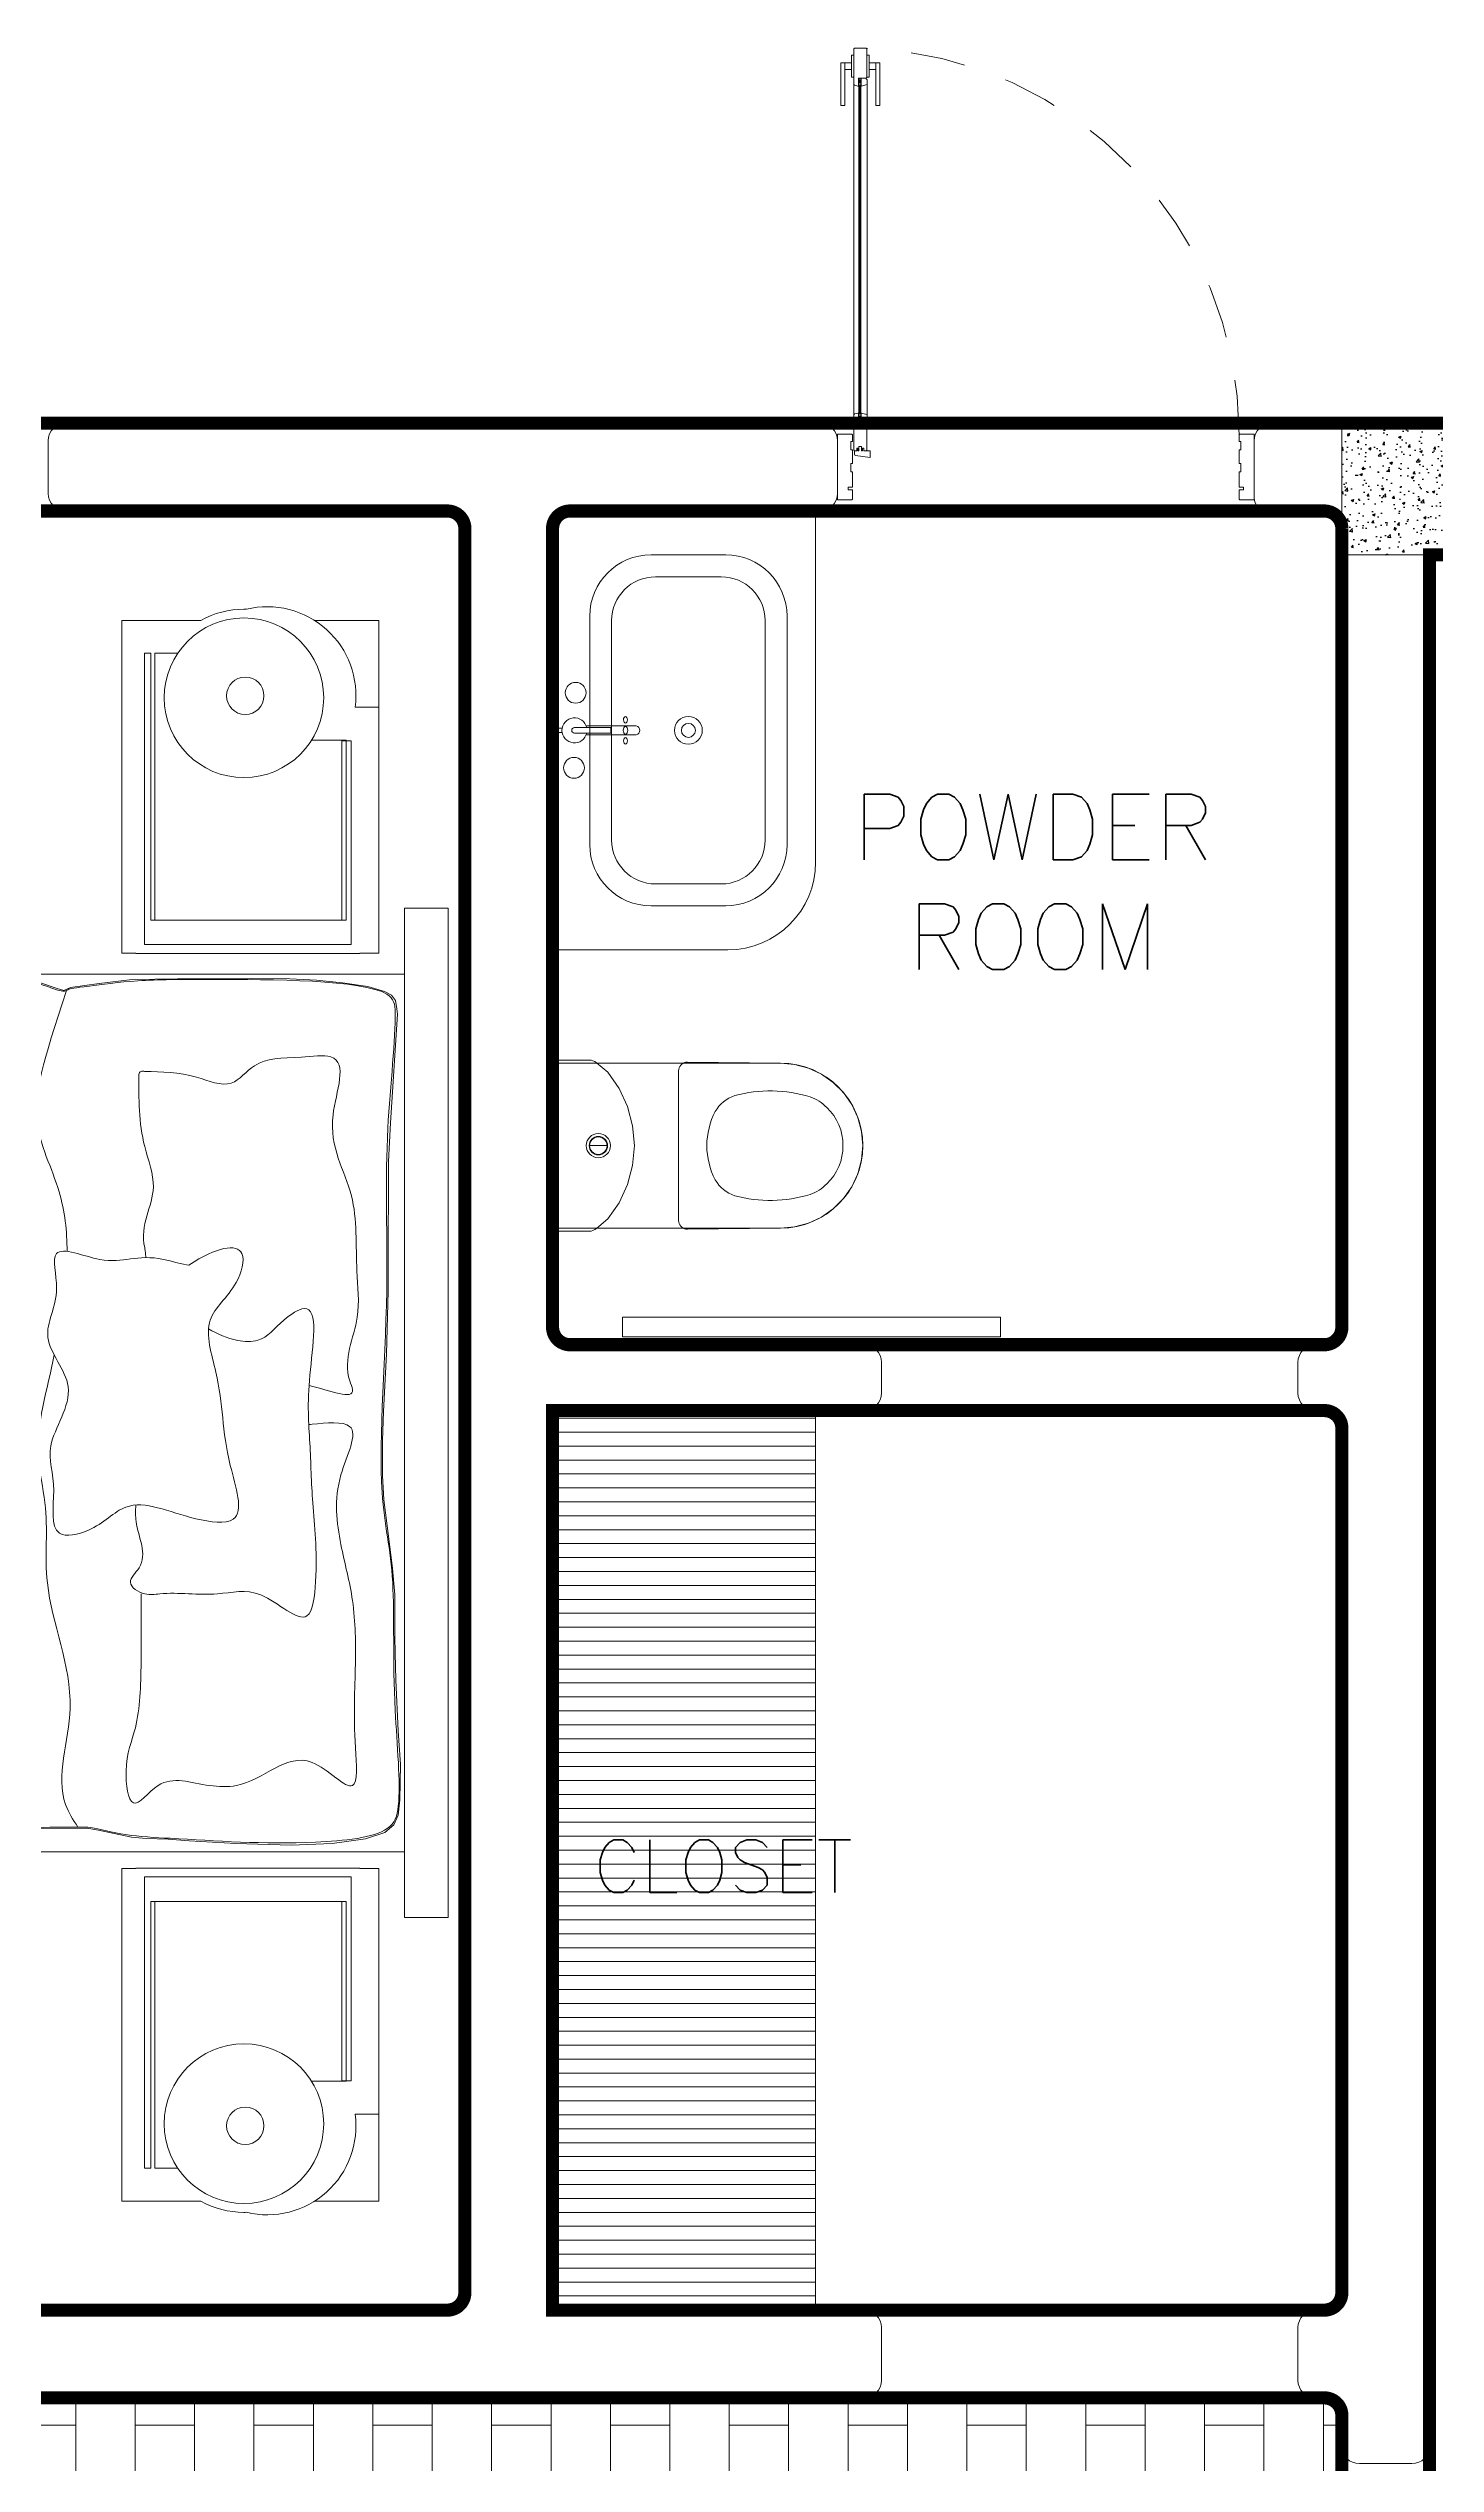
# Model space of a CAD drawing. Header units: metres. Extents: x 14 to 11050, y -346 to 476.
# Drawn here: x 139.82 to 142.98, y -200.08 to -194.58 of the extents above; entities that cross this region are included whole.
import ezdxf

# ---------------------------------------------------------------- set-up
doc = ezdxf.new("R2010")
doc.units = ezdxf.units.M
for name, pattern in [('0', [0]), ('DASHED', [0.75, 0.5, -0.25]), ('HIDDEN2', [0.1875, 0.125, -0.0625])]:
    doc.linetypes.add(name, pattern=pattern)
doc.layers.get('0').update_dxf_attribs({"color": 250, "linetype": '0', "lineweight": 20})
for name, color, linetype, lineweight in [('A-DOOR', 35, 'Continuous', 5), ('A-WALL', 250, 'Continuous', 20), ('baños', 140, 'Continuous', 0), ('closets', 253, 'Continuous', 0), ('Columnas', 7, 'Continuous', 18), ('cristales', 131, 'Continuous', 0), ('MOBILIARIOS', 252, 'Continuous', 0), ('piso', 253, 'Continuous', 0), ('PROYECCION', 9, 'DASHED', 0), ('SE-2-MADERA', 36, 'Continuous', 9), ('SE-3', 253, 'Continuous', 5), ('textos', 7, 'Continuous', 0)]:
    doc.layers.add(name, color=color, linetype=linetype, lineweight=lineweight)
doc.layers.add('HATCH', color=8, linetype='Continuous')
doc.layers.add('hatch piso', color=253, linetype='Continuous', lineweight=0, transparency=0.7)
doc.layers.add('REVESTIMIENTO EXTERIOR', color=7, linetype='Continuous', lineweight=5, true_color=0xffdebd)
doc.styles.get("Standard").update_dxf_attribs({"font": 'arial.ttf', "height": 0.1875})

# ---------------------------------------------------------------- blocks, each defined once
blk = doc.blocks.new('Caroma_ToiletSuites')
at = {"layer": 'baños'}
for p, q in [((-120.8, 664), (-144, 640.8)), ((-94, 682.8), (-120.8, 664)), ((-64.3, 696.7), (-94, 682.8)), ((-32.6, 705.1), (-64.3, 696.7)), ((0, 708), (-32.6, 705.1)), ((32.6, 705.1), (0, 708)), ((64.3, 696.7), (32.6, 705.1)), ((94, 682.8), (64.3, 696.7)), ((120.8, 664), (94, 682.8)), ((144, 640.8), (120.8, 664)), ((-162.8, 614), (-176.7, 584.3)), ((-144, 640.8), (-162.8, 614)), ((162.8, 614), (144, 640.8)), ((176.7, 584.3), (162.8, 614)), ((-185.1, 552.6), (-188, 520)), ((-176.7, 584.3), (-185.1, 552.6)), ((185.1, 552.6), (176.7, 584.3)), ((188, 520), (185.1, 552.6)), ((-188, 520), (-190.5, 308)), ((-188, 0), (-188, 520)), ((188, 520), (188, 0)), ((190.5, 308), (188, 520)), ((-190.5, 308), (-190.2, 304.5)), ((-190.2, 304.5), (-189.3, 301.2)), ((-189.3, 301.2), (-187.8, 298)), ((-187.8, 298), (-185.8, 295.1)), ((-185.8, 295.1), (-183.4, 292.7)), ((-183.4, 292.7), (-180.5, 290.7)), ((-180.5, 290.7), (-177.3, 289.2)), ((-177.3, 289.2), (-174, 288.3)), ((-174, 288.3), (-170.5, 288)), ((-170.5, 288), (170.5, 288)), ((170.5, 288), (174, 288.3)), ((174, 288.3), (177.3, 289.2)), ((177.3, 289.2), (180.5, 290.7)), ((180.5, 290.7), (183.4, 292.7)), ((183.4, 292.7), (185.8, 295.1)), ((185.8, 295.1), (187.8, 298)), ((187.8, 298), (189.3, 301.2)), ((189.3, 301.2), (190.2, 304.5)), ((190.2, 304.5), (190.5, 308)), ((-88.9, 171.3), (-130, 152.2)), ((-45.1, 183.1), (-88.9, 171.3)), ((0, 187), (-45.1, 183.1)), ((45.1, 183.1), (0, 187)), ((88.9, 171.3), (45.1, 183.1)), ((130, 152.2), (88.9, 171.3)), ((-167.1, 126.2), (-188.7, 100.9)), ((-130, 152.2), (-167.1, 126.2)), ((0, 85), (0, 125)), ((167.1, 126.2), (130, 152.2)), ((188.7, 100.9), (167.1, 126.2)), ((-194.6, 88.2), (-195, 83.5)), ((-195, 83.5), (-195, 0)), ((-193.4, 92.7), (-194.6, 88.2)), ((-191.4, 97), (-193.4, 92.7)), ((-188.7, 100.9), (-191.4, 97)), ((191.4, 97), (188.7, 100.9)), ((193.4, 92.7), (191.4, 97)), ((194.6, 88.2), (193.4, 92.7)), ((195, 83.5), (194.6, 88.2)), ((195, 0), (195, 83.5)), ((-195, 0), (195, 0)), ((188, 0), (-188, 0))]:
    blk.add_line(p, q, dxfattribs=at)
for centre, radius, start, end in [((0, 520), 188, 0, 180), ((-2.7, 547.4), 115.2, 88.6565, 137.0404), ((2.7, 547.4), 115.2, 42.9609, 91.3415), ((-18.8, 556.1), 97.6, 134.3372, 160.9897), ((18.8, 556.1), 97.6, 19.01, 45.6643), ((183, 496.7), 307.9, 162.7713, 195.2143), ((-183, 496.7), 307.9, 344.7852, 17.2286), ((-36.1, 442.4), 82.4, 198.763, 239.3582), ((36.1, 442.4), 82.4, 300.6412, 341.2351), ((2.9, 529.9), 177.9, 242.916, 269.0659), ((-2.9, 529.9), 177.9, 270.9339, 297.0836), ((0, 105), 27.5, 0, 180), ((0, 105), 21, 0, 180), ((0, 105), 20, 0, 180), ((0, 105), 27.5, 180, 0), ((0, 105), 21, 180, 0), ((0, 105), 20, 180, 0)]:
    blk.add_arc(centre, radius, start, end, dxfattribs=at)
blk = doc.blocks.new('Fenton Bead')
at = {"color": 7}
blk.add_lwpolyline([(2.1, 12.5, -0.341999), (0.2, 11), (0, 10.7), (0, 1), (1, 0), (18, 0), (18, 0.5), (14.7, 12.9, 0.339454), (13.2, 14), (4.1, 14, 0.341999)], format="xyb", close=True, dxfattribs=at)
blk = doc.blocks.new('A$C160d384d')
at = {"layer": 'baños'}
for p, q in [((0.2143, 0.8), (0.3843, 0.8)), ((0.2243, 0.75), (0.3743, 0.75)), ((0.0743, 0.14), (0.0743, 0.66)), ((0.1243, 0.15), (0.1243, 0.65)), ((0.4743, 0.65), (0.4743, 0.15)), ((0.5243, 0.66), (0.5243, 0.14)), ((0.3843, 0), (0.2143, 0)), ((0.3743, 0.05), (0.2243, 0.05))]:
    blk.add_line(p, q, dxfattribs=at)
at = {"layer": 'baños', "linetype": 'Continuous'}
for p, q in [((0.0005, 0.405, 0), (0, 0.4043, 0)), ((0, 0.4043, 0), (0, 0.3957, 0)), ((0, 0.3957, 0), (0.0005, 0.395, 0)), ((0.0114, 0.405, 0), (0.0005, 0.405, 0)), ((0.0005, 0.395, 0), (0.0114, 0.395, 0)), ((0.0395, 0.4062, 0), (0.0395, 0.4062, 0)), ((0.0395, 0.4062, 0), (0.1223, 0.4062, 0.0004)), ((0.0395, 0.3939, 0), (0.0395, 0.3939, 0)), ((0.0661, 0.4101, 0), (0.1804, 0.4101, 0)), ((0.1804, 0.39, 0), (0.0661, 0.39, 0)), ((0.1223, 0.4062, 0.0004), (0.1223, 0.3939, 0.0004))]:
    blk.add_line(p, q, dxfattribs=at)
at = {"layer": 'baños', "linetype": 'Continuous', "extrusion": (1.31781e-06, -1, -8.43443e-26)}
for p, q in [((0.1223, 0.3939, 0.0004), (0.0395, 0.3939, 0)), ((0.0395, 0.3939, 0), (0.1223, 0.3939, 0.0004))]:
    blk.add_line(p, q, dxfattribs=at)
at = {"layer": 'baños', "linetype": 'Continuous'}
for centre, radius in [((0.0422, 0.4857), 0.0237), ((0.2993, 0.4), 0.0317), ((0.2993, 0.4), 0.0159), ((0.0384, 0.3146), 0.0237)]:
    blk.add_circle(centre, radius, dxfattribs=at)
at = {"layer": 'baños'}
for centre, radius, start, end in [((0.2143, 0.66), 0.14, 90, 180), ((0.3843, 0.66), 0.14, 0, 90), ((0.2243, 0.65), 0.1, 90, 180), ((0.3743, 0.65), 0.1, 0, 90), ((0.2143, 0.14), 0.14, 180, 270), ((0.2243, 0.15), 0.1, 180, 270), ((0.3743, 0.15), 0.1, 270, 360), ((0.3843, 0.14), 0.14, 270, 0)]:
    blk.add_arc(centre, radius, start, end, dxfattribs=at)
at = {"layer": 'baños', "linetype": 'Continuous'}
for centre, radius, start, end in [((0.0395, 0.4), 0.0285, 12.564, 347.4316), ((0.0398, 0.3997, 0), 0.00653, 92.8714, 177.1287), ((0.0398, 0.4004, 0), 0.00653, 182.8714, 267.1287), ((0.1786, 0.4001, 0), 0.0101, 359.5645, 79.3894), ((0.1786, 0.4, 0), 0.0101, 280.6108, 0.4357)]:
    blk.add_arc(centre, radius, start, end, dxfattribs=at)
at = {"layer": 'baños', "linetype": 'Continuous', "extrusion": (3.61622e-27, 8.43443e-26, -1)}
for centre, major_axis, ratio in [((0.1558, 0.4), (0, -0.0085), 0.599546), ((0.1557, 0.424), (0.00005, -0.0075), 0.581577), ((0.1558, 0.376), (0.00005, -0.0075), 0.581577)]:
    blk.add_ellipse(centre, major_axis=major_axis, ratio=ratio, dxfattribs=at)
at = {"layer": 'baños', "linetype": 'Continuous', "flags": 8}
for tag, p in [('TRADENAME', (0.1887, 0.4, 0)), ('MODELNUMBER', (0.1887, 0.4, 0)), ('MATERIAL', (0.1888, 0.4, 0)), ('PRODUCT', (0.1888, 0.4, 0))]:
    blk.add_attdef(tag, p, '', height=0.0000254, rotation=270.0001, dxfattribs=at)
at = {"layer": 'baños', "linetype": 'Continuous'}
for tag, p in [('MATERIAL', (0.299, 0.3999)), ('PRODUCT', (0.299, 0.3999)), ('TRADENAME', (0.2991, 0.3999)), ('MODELNUMBER', (0.2991, 0.3999))]:
    blk.add_attdef(tag, p, '', height=0.0000254, rotation=90.0001, dxfattribs=at)
blk = doc.blocks.new('PL BASE 1N NASAS 09')
at = {"layer": 'closets', "transparency": 33554687}
h = blk.add_hatch(dxfattribs=at)
h.set_pattern_fill('LINE', color=256, scale=0.01, angle=180)
h.set_pattern_definition([(180, (-436.975463, -2859.17424), (-4e-18, -0.03175), [])])
h.paths.add_polyline_path([(-100.8257, -37.4997), (-100.8295, -39.5497), (-100.2311, -39.5497), (-100.2311, -37.4997)])
at = {"layer": 'HATCH'}
h = blk.add_hatch(dxfattribs=at)
h.set_pattern_fill('AR-CONC', color=256, scale=0.00032)
h.paths.add_polyline_path([(-99.0311, -35.2497), (-99.0311, -35.5497), (-98.2311, -35.5497), (-98.2311, -35.2497)])
at = {"layer": 'A-DOOR', "color": 7}
blk.add_lwpolyline([(-100.1282, -34.4683), (-100.1282, -35.2397), (-100.1322, -35.2397), (-100.1322, -34.4683)], close=True, dxfattribs=at)
at = {"layer": 'A-DOOR'}
blk.add_lwpolyline([(-100.6713, -37.2871), (-99.8095, -37.2871), (-99.8095, -37.3316), (-100.6713, -37.3316)], close=True, dxfattribs=at)
at = {"layer": 'A-WALL'}
for p, q in [((-101.941, -35.2497), (-100.2211, -35.2497)), ((-99.1911, -35.2497), (-97.8461, -35.2497)), ((-101.981, -35.2897), (-101.981, -35.4097)), ((-100.1811, -35.4097), (-100.1811, -35.2897)), ((-99.2311, -35.4197), (-99.2311, -35.2897)), ((-101.071, -35.4497), (-101.941, -35.4497)), ((-101.031, -35.4897), (-101.031, -39.5097)), ((-100.831, -37.3097), (-100.831, -35.4897)), ((-100.791, -35.4497), (-100.2211, -35.4497)), ((-99.2011, -35.4497), (-99.2011, -35.4497)), ((-99.2011, -35.4497), (-99.0711, -35.4497)), ((-99.0311, -35.4897), (-99.0311, -37.3097)), ((-98.8311, -35.5497), (-98.8311, -39.8597)), ((-100.791, -37.3497), (-100.1211, -37.3497)), ((-99.1011, -37.3497), (-99.1011, -37.3497)), ((-99.0711, -37.3497), (-99.0911, -37.3497)), ((-100.0811, -37.3897), (-100.0811, -37.4597)), ((-99.1311, -37.3897), (-99.1311, -37.4597)), ((-100.831, -37.4997), (-100.1211, -37.4997)), ((-100.831, -39.5497), (-100.831, -37.4997)), ((-99.1011, -37.4997), (-99.1011, -37.4997)), ((-99.0911, -37.4997), (-99.0711, -37.4997)), ((-99.0311, -37.5397), (-99.0311, -39.5097)), ((-101.071, -39.5497), (-103.941, -39.5497)), ((-100.1211, -39.5497), (-100.831, -39.5497)), ((-99.0911, -39.5497), (-99.0711, -39.5497)), ((-100.0811, -39.5897), (-100.0811, -39.7097)), ((-99.1311, -39.5897), (-99.1311, -39.7097)), ((-100.1211, -39.7497), (-103.941, -39.7497)), ((-99.0911, -39.7497), (-99.0711, -39.7497)), ((-99.0311, -39.7897), (-99.0311, -39.8597)), ((-98.8711, -39.8997), (-98.9911, -39.8997))]:
    blk.add_line(p, q, dxfattribs=at)
for centre, radius, start, end in [((-101.941, -35.2897), 0.04, 90, 180), ((-100.2211, -35.2897), 0.04, 0, 90), ((-99.1911, -35.2897), 0.04, 90, 180), ((-101.941, -35.4097), 0.04, 180, 270), ((-100.2211, -35.4097), 0.04, 270, 0), ((-99.2011, -35.4197), 0.03, 180, 270), ((-101.071, -35.4897), 0.04, 0, 90), ((-100.791, -35.4897), 0.04, 90, 180), ((-99.0711, -35.4897), 0.04, 360, 90), ((-100.791, -37.3097), 0.04, 180, 270), ((-99.0711, -37.3097), 0.04, 270, 360), ((-100.1211, -37.3897), 0.04, 0, 90), ((-99.0911, -37.3897), 0.04, 90, 180), ((-100.1211, -37.4597), 0.04, 270, 0), ((-99.0911, -37.4597), 0.04, 180, 270), ((-99.0711, -37.5397), 0.04, 0, 90), ((-101.071, -39.5097), 0.04, 270, 0), ((-99.0711, -39.5097), 0.04, 270, 0), ((-100.1211, -39.5897), 0.04, 0, 90), ((-99.0911, -39.5897), 0.04, 90, 180), ((-100.1211, -39.7097), 0.04, 270, 0), ((-99.0911, -39.7097), 0.04, 180, 270), ((-99.0711, -39.7897), 0.04, 0, 90), ((-98.9911, -39.8597), 0.04, 180, 270), ((-98.8711, -39.8597), 0.04, 270, 0)]:
    blk.add_arc(centre, radius, start, end, dxfattribs=at)
at = {"layer": 'baños'}
for p, q in [((-100.231, -36.2498), (-100.231, -35.4497)), ((-100.431, -36.4498), (-100.831, -36.4498))]:
    blk.add_line(p, q, dxfattribs=at)
blk.add_arc((-100.431, -36.2498), 0.2, 270, 0, dxfattribs=at)
at = {"layer": 'closets', "transparency": 33554687}
blk.add_line((-100.2311, -39.5497), (-100.2311, -37.4997), dxfattribs=at)
at = {"layer": 'Columnas'}
blk.add_lwpolyline([(-99.0311, -35.2497), (-99.0311, -35.5497), (-98.2311, -35.5497), (-98.2311, -35.2497)], close=True, dxfattribs=at)
at = {"layer": 'cristales', "const_width": 0.004}
blk.add_lwpolyline([(-100.1302, -34.4793), (-100.1302, -35.2287)], dxfattribs=at)
at = {"layer": 'piso'}
for p, q in [((-101.941, -35.2497), (-104.821, -35.2497)), ((-100.2211, -35.2497), (-99.1911, -35.2497)), ((-100.1211, -39.7497), (-99.0911, -39.7497)), ((-99.0311, -39.8597), (-99.0311, -40.8897))]:
    blk.add_line(p, q, dxfattribs=at)
at = {"layer": 'PROYECCION', "linetype": 'HIDDEN2'}
blk.add_arc((-100.1482, -35.2779), 0.8832, 0.11, 87.8862, dxfattribs=at)
at = {"layer": 'SE-2-MADERA'}
for p, q in [((-100.1427, -34.3953), (-100.1442, -34.3968)), ((-100.1442, -34.3968), (-100.1442, -34.4775)), ((-100.1157, -34.3953), (-100.1427, -34.3953)), ((-100.1142, -34.3968), (-100.1157, -34.3953)), ((-100.1142, -34.4618), (-100.1142, -34.3968)), ((-100.1492, -34.4286), (-100.1739, -34.4286)), ((-100.1643, -34.4436), (-100.1492, -34.4436)), ((-100.1492, -34.4484), (-100.1492, -34.4286)), ((-100.1092, -34.4484), (-100.1092, -34.4286)), ((-100.1092, -34.4286), (-100.0844, -34.4286)), ((-100.0941, -34.4436), (-100.1092, -34.4436)), ((-100.1442, -34.4775), (-100.1427, -34.4793)), ((-100.1442, -34.4775), (-100.1442, -35.2306)), ((-100.1427, -34.4793), (-100.1347, -34.4813)), ((-100.1347, -34.4813), (-100.1337, -34.4813)), ((-100.1337, -34.4813), (-100.1332, -34.4808)), ((-100.1332, -34.4808), (-100.1332, -34.4633)), ((-100.1332, -34.4633), (-100.1157, -34.4633)), ((-100.1322, -34.4683), (-100.1282, -34.4743)), ((-100.1282, -34.4683), (-100.1322, -34.4743)), ((-100.1302, -34.4633), (-100.1302, -34.4683)), ((-100.1302, -34.4633), (-100.1302, -34.4683)), ((-100.1157, -34.4633), (-100.1142, -34.4618)), ((-100.1132, -35.2315), (-100.1132, -34.4766)), ((-100.1427, -35.2287), (-100.1347, -35.2267)), ((-100.1347, -35.2267), (-100.1337, -35.2267)), ((-100.1337, -35.2267), (-100.1332, -35.2272)), ((-100.1332, -35.2272), (-100.1332, -35.2447)), ((-100.1811, -35.4247), (-100.1811, -35.2747)), ((-100.1811, -35.2747), (-100.1486, -35.2747)), ((-100.1486, -35.2747), (-100.1471, -35.2762)), ((-100.1471, -35.2762), (-100.1471, -35.2912)), ((-100.1442, -35.2306), (-100.1427, -35.2287)), ((-100.1442, -35.3112), (-100.1442, -35.2306)), ((-100.1332, -35.2447), (-100.1157, -35.2447)), ((-100.1322, -35.2397), (-100.1282, -35.2337)), ((-100.1282, -35.2397), (-100.1322, -35.2337)), ((-100.1302, -35.2447), (-100.1302, -35.2397)), ((-100.1302, -35.2447), (-100.1302, -35.2397)), ((-100.1157, -35.2447), (-100.1142, -35.2462)), ((-100.1142, -35.2462), (-100.1142, -35.3112)), ((-99.2636, -35.2747), (-99.2651, -35.2762)), ((-99.2651, -35.2762), (-99.2651, -35.2912)), ((-99.2311, -35.2747), (-99.2636, -35.2747)), ((-99.2311, -35.4247), (-99.2311, -35.2747)), ((-100.1471, -35.2912), (-100.1511, -35.2912)), ((-100.1511, -35.2912), (-100.1511, -35.3102)), ((-100.1511, -35.3102), (-100.1471, -35.3102)), ((-100.1471, -35.3102), (-100.1471, -35.3412)), ((-100.1427, -35.3127), (-100.1442, -35.3112)), ((-100.1372, -35.3127), (-100.1427, -35.3127)), ((-100.1427, -35.3204), (-100.1427, -35.3127)), ((-100.1067, -35.3277), (-100.1399, -35.3234)), ((-100.1345, -35.3067), (-100.1372, -35.3067)), ((-100.1372, -35.3067), (-100.1372, -35.3127)), ((-100.1345, -35.3127), (-100.1345, -35.3067)), ((-100.1322, -35.3127), (-100.1345, -35.3127)), ((-100.1262, -35.3027), (-100.1322, -35.3027)), ((-100.1322, -35.3027), (-100.1322, -35.3127)), ((-100.1262, -35.3127), (-100.1262, -35.3027)), ((-100.1242, -35.3127), (-100.1262, -35.3127)), ((-100.1215, -35.3067), (-100.1242, -35.3067)), ((-100.1242, -35.3067), (-100.1242, -35.3127)), ((-100.1215, -35.3127), (-100.1215, -35.3067)), ((-100.1157, -35.3127), (-100.1215, -35.3127)), ((-100.1142, -35.3112), (-100.1157, -35.3127)), ((-100.1157, -35.3127), (-100.1067, -35.3127)), ((-100.1067, -35.3127), (-100.1067, -35.3277)), ((-99.2651, -35.2912), (-99.2611, -35.2912)), ((-99.2651, -35.3102), (-99.2651, -35.3412)), ((-99.2611, -35.3102), (-99.2651, -35.3102)), ((-99.2611, -35.2912), (-99.2611, -35.3102)), ((-100.1471, -35.3412), (-100.1511, -35.3412)), ((-100.1511, -35.3412), (-100.1511, -35.3602)), ((-100.1511, -35.3602), (-100.1471, -35.3602)), ((-100.1471, -35.3602), (-100.1471, -35.3957)), ((-99.2651, -35.3412), (-99.2611, -35.3412)), ((-99.2611, -35.3602), (-99.2651, -35.3602)), ((-99.2651, -35.3602), (-99.2651, -35.3957)), ((-99.2611, -35.3412), (-99.2611, -35.3602)), ((-100.1486, -35.4247), (-100.1811, -35.4247)), ((-100.1471, -35.3957), (-100.1571, -35.3957)), ((-100.1571, -35.3957), (-100.1571, -35.4017)), ((-100.1571, -35.4017), (-100.1471, -35.4017)), ((-100.1471, -35.4232), (-100.1486, -35.4247)), ((-100.1471, -35.4017), (-100.1471, -35.4232)), ((-99.2651, -35.3957), (-99.2551, -35.3957)), ((-99.2551, -35.4017), (-99.2651, -35.4017)), ((-99.2651, -35.4017), (-99.2651, -35.4232)), ((-99.2651, -35.4232), (-99.2636, -35.4247)), ((-99.2636, -35.4247), (-99.2311, -35.4247)), ((-99.2551, -35.3957), (-99.2551, -35.4017))]:
    blk.add_line(p, q, dxfattribs=at)
for points in [[(-100.1739, -34.4286), (-100.1643, -34.4286), (-100.1643, -34.5259), (-100.1739, -34.5259)], [(-100.1442, -34.4113), (-100.1442, -34.4608), (-100.1492, -34.4608), (-100.1492, -34.4113)], [(-100.1142, -34.4113), (-100.1142, -34.4608), (-100.1092, -34.4608), (-100.1092, -34.4113)], [(-100.0844, -34.4286), (-100.0941, -34.4286), (-100.0941, -34.5259), (-100.0844, -34.5259)], [(-100.1332, -34.4808), (-100.1332, -34.4688), (-100.1322, -34.4688), (-100.1322, -34.4808)], [(-100.1322, -34.4683), (-100.1322, -34.4743), (-100.1282, -34.4743), (-100.1282, -34.4683)], [(-100.1322, -34.4683), (-100.1322, -35.2397), (-100.1282, -35.2397), (-100.1282, -34.4683)], [(-100.1322, -34.4743), (-100.1322, -34.4793), (-100.1282, -34.4793), (-100.1282, -34.4743)], [(-100.1282, -34.4808), (-100.1282, -34.4688), (-100.1272, -34.4688), (-100.1272, -34.4808)], [(-100.1332, -35.2272), (-100.1332, -35.2392), (-100.1322, -35.2392), (-100.1322, -35.2272)], [(-100.1282, -35.2272), (-100.1282, -35.2392), (-100.1272, -35.2392), (-100.1272, -35.2272)], [(-100.1322, -35.2337), (-100.1322, -35.2287), (-100.1282, -35.2287), (-100.1282, -35.2337)], [(-100.1322, -35.2397), (-100.1322, -35.2337), (-100.1282, -35.2337), (-100.1282, -35.2397)], [(-100.1302, -35.2447), (-100.1302, -35.2397), (-100.1302, -35.2397), (-100.1302, -35.2447)]]:
    blk.add_lwpolyline(points, close=True, dxfattribs=at)
blk.add_lwpolyline([(-100.1147, -34.4655, -0.341999), (-100.1162, -34.4635), (-100.1165, -34.4633), (-100.1262, -34.4633), (-100.1272, -34.4643), (-100.1272, -34.4813), (-100.1267, -34.4813), (-100.1143, -34.478, 0.339454), (-100.1132, -34.4766), (-100.1132, -34.4674, 0.341999)], format="xyb", close=True, dxfattribs=at)
blk.add_arc((-100.1397, -35.3204), 0.003, 179.9985, 265.7109, dxfattribs=at)
at = {"color": 1}
ref = blk.add_blockref('A$C160d384d', (-100.8205, -36.3497), dxfattribs=at)
ref.add_attrib('MATERIAL', 'VITREOUS CHINA', (-100.5215, -35.9498), dxfattribs={"layer": 'baños', "linetype": 'Continuous', "height": 0.0000254, "rotation": 90.0001})
ref.add_attrib('PRODUCT', 'BATHROOM SINK', (-100.5214, -35.9498), dxfattribs={"layer": 'baños', "linetype": 'Continuous', "height": 0.0000254, "rotation": 90.0001})
ref.add_attrib('TRADENAME', 'VOX', (-100.5214, -35.9498), dxfattribs={"layer": 'baños', "linetype": 'Continuous', "height": 0.0000254, "rotation": 90.0001})
ref.add_attrib('MODELNUMBER', 'K-5373', (-100.5214, -35.9498), dxfattribs={"layer": 'baños', "linetype": 'Continuous', "height": 0.0000254, "rotation": 90.0001})
ref.add_attrib('MATERIAL', 'BRASS', (-100.6317, -35.9497, 0), dxfattribs={"layer": 'baños', "linetype": 'Continuous', "height": 0.0000254, "rotation": 270.0001})
ref.add_attrib('PRODUCT', 'FAUCETS', (-100.6317, -35.9497, 0), dxfattribs={"layer": 'baños', "linetype": 'Continuous', "height": 0.0000254, "rotation": 270.0001})
ref.add_attrib('TRADENAME', 'PURIST', (-100.6318, -35.9497, 0), dxfattribs={"layer": 'baños', "linetype": 'Continuous', "height": 0.0000254, "rotation": 270.0001})
ref.add_attrib('MODELNUMBER', 'K-14404-4A', (-100.6318, -35.9497, 0), dxfattribs={"layer": 'baños', "linetype": 'Continuous', "height": 0.0000254, "rotation": 270.0001})
at = {"layer": 'baños', "xscale": -0.000999999934791, "yscale": 0.000999999934791, "rotation": 270}
blk.add_blockref('Caroma_ToiletSuites', (-100.8315, -36.8961), dxfattribs=at)
at = {"layer": 'SE-2-MADERA', "xscale": -0.001000000023175567, "yscale": 0.001000000023175567, "zscale": 0.001000000023175567, "rotation": 270}
blk.add_blockref('Fenton Bead', (-100.1272, -35.2447), dxfattribs=at)
at = {"layer": 'baños', "linetype": 'Continuous'}
for tag, p in [('MODELNUMBER', (-121.6562, -54.8273)), ('TRADENAME', (-121.6562, -54.8273)), ('PRODUCT', (-121.6562, -54.8274)), ('MATERIAL', (-121.6562, -54.8274))]:
    blk.add_attdef(tag, p, '', height=0.0000254, rotation=359.9999, dxfattribs=at)
at = {"layer": 'textos', "char_height": 0.15, "attachment_point": 9}
for s, insert, width in [('\\pxqc;{\\Fromans|c0;POWDER\\PROOM}', (-98.03, -36.495), 3.408577), ('\\pxqc;{\\Fromans|c0;\\H0.8x;CLOSET\\H1.25x; }', (-98.7396, -38.5982), 3.404877)]:
    blk.add_mtext(s, dxfattribs=dict(at, insert=insert, width=width))
blk = doc.blocks.new('A$C11dadbfd')
at = {"layer": 'MOBILIARIOS'}
for p, q in [((1.7951, 3.6335), (1.9417, 3.6335)), ((1.9417, 3.4354), (1.9417, 3.6335)), ((1.9417, 0.2292), (1.9417, 0.0311)), ((1.7951, 0.0311), (1.9417, 0.0311))]:
    blk.add_line(p, q, dxfattribs=at)
for points in [[(1.3875, 2.8747), (1.3875, 2.8753), (1.3554, 2.8753), (1.3554, 3.6335), (1.5357, 3.6335, -0.127695), (1.6339, 3.659, -0.007083), (1.6396, 3.6589, -0.52849), (1.8874, 3.4354), (1.9417, 3.4354), (1.9417, 2.8753), (1.8985, 2.8753), (1.8985, 2.8747), (1.8575, 2.8747)], [(1.3875, 0.7899), (1.3875, 0.7893), (1.3554, 0.7893), (1.3554, 0.0311), (1.5357, 0.0311, 0.127695), (1.6339, 0.0056, 0.007083), (1.6396, 0.0057, 0.52849), (1.8874, 0.2292), (1.9417, 0.2292), (1.9417, 0.7893), (1.8985, 0.7893), (1.8985, 0.7899), (1.8575, 0.7899)]]:
    blk.add_lwpolyline(points, format="xyb", close=True, dxfattribs=at)
for points in [[(1.8575, 3.3604), (1.8575, 2.9503), (1.4212, 2.9503), (1.4212, 3.5585), (1.4075, 3.5585), (1.4075, 2.8947), (1.8575, 2.8947), (1.8785, 2.8947), (1.8785, 3.3592), (1.8575, 3.3592), (1.8575, 2.9503)], [(2.1, 0.6774), (2, 0.6774), (2, 2.9774), (2.1, 2.9774)], [(2, 0.8274), (0, 0.8274), (0, 2.8274), (2, 2.8274)], [(1.984, 2.7359), (1.9682, 2.4885), (1.9635, 2.4003), (1.9626, 2.1559), (1.9626, 2.1046), (1.9588, 1.9621), (1.9521, 1.8305), (1.9502, 1.7649), (1.9502, 1.6851), (1.9531, 1.629), (1.9645, 1.5406), (1.973, 1.4728), (1.9778, 1.4138), (1.9778, 1.3179), (1.9787, 1.2798), (1.9806, 1.2181), (1.9854, 1.1031), (1.9911, 1.0261), (1.9891, 0.9459), (1.9853, 0.9108), (1.9758, 0.8889), (1.9549, 0.8709), (1.9112, 0.8566), (1.8349, 0.8461), (1.7418, 0.8423), (1.6153, 0.8461), (1.5089, 0.8519), (1.4612, 0.8557), (1.4108, 0.8576), (1.3776, 0.8604), (1.3377, 0.869), (1.3026, 0.8766), (1.276, 0.8814), (1.17, 0.8795), (1.0539, 0.8747), (0.9229, 0.868), (0.7572, 0.8642), (0.652, 0.8656), (0.6118, 0.8673), (0.5341, 0.869), (0.451, 0.8732), (0.4117, 0.874), (0.3599, 0.8723), (0.3114, 0.8723), (0.2345, 0.8715), (0.1881, 0.8741), (0.1337, 0.8816), (0.0936, 0.8942), (0.0593, 0.9134), (0.0376, 0.9402), (0.0225, 0.9728), (0.0159, 1.0071), (0.0134, 1.0607), (0.015, 1.1201), (0.0175, 1.1644), (0.0201, 1.2099), (0.0217, 1.2534), (0.0226, 1.3044), (0.0234, 1.3546), (0.0242, 1.4801), (0.0234, 1.568), (0.0259, 1.6257), (0.0293, 1.7852), (0.0293, 1.9199), (0.0276, 2.0948), (0.02, 2.2676), (0.0158, 2.4048), (0.0166, 2.4826), (0.0225, 2.5565), (0.0376, 2.6436), (0.061, 2.7055), (0.0969, 2.7565), (0.1479, 2.7958), (0.1909, 2.8076), (0.241, 2.8151), (0.2996, 2.8201), (0.3982, 2.8168), (0.4882, 2.8143), (0.5734, 2.8126), (0.6662, 2.8109), (0.813, 2.8126), (0.9075, 2.8143), (0.9605, 2.8169), (1.0157, 2.8185), (1.0776, 2.8177), (1.1319, 2.8152), (1.1657, 2.8093), (1.2083, 2.7943), (1.2234, 2.7901), (1.2384, 2.7968), (1.3036, 2.806), (1.3792, 2.8152), (1.4821, 2.8169), (1.6504, 2.8177), (1.7386, 2.8169), (1.7996, 2.8135), (1.8589, 2.8077), (1.9166, 2.7993), (1.9544, 2.7876), (1.9703, 2.7792), (1.9795, 2.7675), (1.9829, 2.7482)], [(1.8575, 0.3042), (1.8575, 0.7143), (1.4212, 0.7143), (1.4212, 0.1061), (1.4075, 0.1061), (1.4075, 0.7699), (1.8575, 0.7699), (1.8785, 0.7699), (1.8785, 0.3054), (1.8575, 0.3054), (1.8575, 0.7143)]]:
    blk.add_lwpolyline(points, close=True, dxfattribs=at)
for points in [[(1.4304, 3.5585), (1.4304, 2.9503), (1.8667, 2.9503), (1.8667, 3.3604), (1.7881, 3.3604)], [(1.4304, 3.5585), (1.4829, 3.5585)], [(1.4304, 0.1061), (1.4304, 0.7143), (1.8667, 0.7143), (1.8667, 0.3042), (1.7881, 0.3042)], [(1.4304, 0.1061), (1.4829, 0.1061)]]:
    blk.add_lwpolyline(points, dxfattribs=at)
for centre, radius in [((1.6339, 3.4571), 0.1819), ((1.6369, 3.4617), 0.0427), ((1.6339, 0.2076), 0.1819), ((1.6369, 0.2029), 0.0427)]:
    blk.add_circle(centre, radius, dxfattribs=at)
blk.add_arc((1.4035, 2.5972), 0.00932, 64.4366, 168.7327, dxfattribs=at)
for points, knots in [([(0.2769, 2.8152), (0.2379, 2.8116), (-0.0145, 2.7885), (0.0417, 2.1345), (0.031, 1.754), (0.0256, 1.5592)], [0, 0, 0, 0, 0.117685, 0.761841, 1.437924, 1.437924, 1.437924, 1.437924]), ([(1.2536, 0.8837), (1.2536, 0.8837), (1.2536, 0.8837), (1.2536, 0.8837), (1.2553, 0.8836), (1.2902, 0.8837), (1.3601, 0.8633), (1.5319, 0.8551), (1.739, 0.8394), (1.9697, 0.8633), (1.9954, 0.9487), (1.9697, 1.1987), (1.9824, 1.4698), (1.9294, 1.6589), (1.9697, 2.0804), (1.9512, 2.442), (1.9846, 2.7165), (1.9697, 2.8152), (1.5773, 2.8152), (1.391, 2.8152), (1.2491, 2.7954), (1.2358, 2.7954), (1.2203, 2.7835), (1.15, 2.8152), (1.0853, 2.8152), (0.9644, 2.8152)], [2.895366, 2.895366, 2.895366, 2.895366, 2.896475, 3.053535, 3.138588, 3.190252, 3.29358, 3.393683, 3.686394, 3.848283, 3.942303, 4.166996, 4.499824, 4.847407, 5.433591, 5.797126, 6.093613, 6.186669, 6.495546, 6.666013, 6.828452, 7.059973, 7.190877, 7.299822, 7.383928, 7.383928, 7.383928, 7.383928]), ([(1.2291, 2.7899), (1.1753, 2.6231), (1.1344, 2.5006), (1.2193, 2.3428), (1.2306, 2.2415), (1.2306, 2.1954)], [0.0005696, 0.0005696, 0.0005696, 0.0005696, 0.2116189, 0.3895346, 0.5346505, 0.5346505, 0.5346505, 0.5346505]), ([(1.4075, 2.6056), (1.4464, 2.605), (1.5112, 2.604), (1.6052, 2.5604), (1.6633, 2.6386), (1.7368, 2.634), (1.8841, 2.6519), (1.8025, 2.4679), (1.897, 2.3336), (1.8864, 2.1722), (1.9035, 2.0318), (1.8555, 1.9443), (1.8965, 1.8496), (1.8291, 1.879), (1.7823, 1.8902)], [0, 0, 0, 0, 0.125513, 0.209774, 0.279098, 0.385114, 0.440556, 0.579971, 0.776155, 0.956632, 1.067828, 1.221054, 1.242986, 1.352802, 1.352802, 1.352802, 1.352802]), ([(1.3944, 2.599), (1.394, 2.544), (1.3934, 2.4576), (1.4468, 2.3258), (1.3937, 2.2542), (1.409, 2.1981), (1.4099, 2.1812)], [0, 0, 0, 0, 0.1739603, 0.2732689, 0.4204064, 0.4281347, 0.4281347, 0.4281347, 0.4281347]), ([(1.5086, 2.1643), (1.4936, 2.1652), (1.3997, 2.1973), (1.3383, 2.1521), (1.182, 2.2235), (1.2227, 2.0905), (1.1573, 1.9979), (1.271, 1.8818), (1.1717, 1.7569), (1.2106, 1.666), (1.1853, 1.5363), (1.2988, 1.5579), (1.3751, 1.646), (1.4895, 1.5871), (1.6481, 1.5665), (1.5809, 1.7533), (1.589, 1.8781), (1.5321, 2.0442), (1.6164, 2.1034), (1.6483, 2.2197), (1.5711, 2.2057), (1.5086, 2.1643)], [0.483205, 0.483205, 0.483205, 0.483205, 0.53364, 0.686105, 0.79098, 0.874215, 0.993951, 1.121456, 1.272938, 1.391058, 1.496021, 1.56567, 1.671481, 1.841411, 1.931504, 2.070402, 2.301906, 2.427526, 2.537167, 2.607901, 2.719001, 2.719001, 2.719001, 2.719001]), ([(1.553, 2.0189), (1.5739, 2.0076), (1.6095, 1.9913), (1.679, 1.987), (1.7141, 2.0349), (1.8118, 2.0993), (1.774, 1.8858), (1.7853, 1.7674), (1.789, 1.6087), (1.8046, 1.4975), (1.7861, 1.3196), (1.6731, 1.437), (1.5644, 1.4057), (1.4728, 1.4213), (1.4066, 1.4098), (1.36, 1.4401), (1.4229, 1.4926), (1.3851, 1.5575), (1.3867, 1.605), (1.3874, 1.6175)], [0.032571, 0.032571, 0.032571, 0.032571, 0.107712, 0.156224, 0.235226, 0.291111, 0.451247, 0.617718, 0.770472, 0.95788, 1.036962, 1.155398, 1.259301, 1.397905, 1.433881, 1.478271, 1.518706, 1.629903, 1.669516, 1.669516, 1.669516, 1.669516]), ([(1.2013, 1.9598), (1.1864, 1.8804), (1.147, 1.769), (1.1924, 1.5931), (1.1657, 1.4114), (1.2752, 1.1795), (1.1954, 0.98), (1.2439, 0.9003), (1.2553, 0.8837)], [0.780746, 0.780746, 0.780746, 0.780746, 1.031047, 1.138144, 1.338216, 1.638789, 1.87051, 1.932727, 1.932727, 1.932727, 1.932727]), ([(1.3994, 1.4151), (1.3997, 1.3674), (1.4003, 1.2566), (1.3963, 1.1171), (1.3571, 1.0341), (1.3748, 0.9042), (1.4479, 1.0108), (1.5283, 0.9775), (1.6662, 0.9713), (1.7601, 1.0928), (1.8987, 0.9322), (1.8818, 1.1222), (1.8895, 1.2335), (1.8882, 1.3956), (1.8501, 1.5341), (1.834, 1.6702), (1.9144, 1.8144), (1.8189, 1.8044), (1.7843, 1.8013), (1.7818, 1.8011)], [0, 0, 0, 0, 0.152599, 0.305824, 0.413498, 0.490111, 0.57095, 0.695693, 0.751084, 0.933009, 1.04478, 1.135217, 1.336369, 1.489125, 1.623798, 1.783333, 1.909904, 2.000264, 2.007333, 2.007333, 2.007333, 2.007333]), ([(0.0256, 1.5592), (0.0256, 1.4272), (0.0256, 1.2316), (0.0048, 0.935), (0.136, 0.8633), (0.4134, 0.881), (0.6395, 0.8633), (1.0646, 0.8759), (1.1613, 0.8837), (1.2537, 0.8837)], [0, 0, 0, 0, 0.418295, 0.63409, 0.877661, 1.085184, 1.239382, 1.462689, 1.680419, 1.680419, 1.680419, 1.680419])]:
    blk.add_open_spline(points, degree=3, knots=knots, dxfattribs=at)
blk.add_open_spline([(0.9644, 2.8152), (0.6575, 2.8005), (0.4702, 2.816), (0.2769, 2.8152)], degree=3, dxfattribs=at)
blk = doc.blocks.new('PL MUEBLES 1N NASAS 09')
at = {"layer": 'hatch piso'}
h = blk.add_hatch(dxfattribs=at)
h.set_pattern_fill('AR-BRSTD', color=256, scale=0.002, angle=-90)
h.set_pattern_definition([(270, (-8.74588, 232.01007), (0.1354836, -2e-17), []), (0, (-8.74588, 232.01007), (0.1354836, 0.2032), [0.1354836, -0.1354836])])
edge = h.paths.add_edge_path()
edge.add_line((62.3305, 47.2036), (63.1905, 47.2036))
edge.add_arc((63.1905, 47.2436), 0.04, 270, 360)
edge.add_line((63.2305, 47.2436), (63.2305, 48.4136))
edge.add_arc((63.189, 48.413), 0.0415, 0.8553, 101.8251)
edge.add_line((63.1805, 48.4536), (54.5805, 48.4536))
edge.add_line((54.5805, 48.4536), (54.5805, 46.9536))
edge.add_line((54.5805, 46.9536), (55.7774, 46.9536))
edge.add_arc((55.8749, 47.0236), 0.12, 180, 215.6853, ccw=False)
edge.add_line((55.7549, 47.0236), (55.7549, 47.1336))
edge.add_arc((55.8749, 47.1336), 0.12, 89.7148, 179.9994, ccw=False)
edge.add_line((55.8755, 47.2536), (55.9865, 47.2536))
edge.add_arc((55.9849, 47.1336), 0.12, 0, 89.2136, ccw=False)
edge.add_line((56.1049, 47.1336), (56.1049, 47.0236))
edge.add_arc((55.9849, 47.0236), 0.12, -35.6853, 0, ccw=False)
edge.add_line((56.0823, 46.9536), (58.9774, 46.9536))
edge.add_arc((59.0749, 47.0236), 0.12, 180, 215.6853, ccw=False)
edge.add_line((58.9549, 47.0236), (58.9549, 47.1336))
edge.add_arc((59.0749, 47.1336), 0.12, 90, 180, ccw=False)
edge.add_line((59.0749, 47.2536), (59.1849, 47.2536))
edge.add_arc((59.1857, 47.1344), 0.1191, 3.2354, 90.3875, ccw=False)
edge.add_line((59.3046, 47.1412), (59.3049, 47.0236))
edge.add_arc((59.1849, 47.0236), 0.12, 270.357, 360, ccw=False)
edge.add_line((59.1856, 46.9036), (59.0749, 46.9036))
edge.add_arc((59.0749, 47.0236), 0.12, 248.2844, 270, ccw=False)
edge.add_line((59.0305, 46.9121), (59.0305, 45.0351))
edge.add_arc((59.0755, 44.9239), 0.12, 90, 112.0243, ccw=False)
edge.add_line((59.0755, 45.0439), (59.1855, 45.0439))
edge.add_arc((59.1855, 44.9239), 0.12, -0.017, 90.017, ccw=False)
edge.add_line((59.3055, 44.9239), (59.3055, 44.8084))
edge.add_arc((59.1854, 44.8141), 0.1202, 270.0384, 357.2745, ccw=False)
edge.add_line((59.1855, 44.6939), (59.0755, 44.6939))
edge.add_arc((59.0755, 44.8139), 0.12, 247.9757, 270, ccw=False)
edge.add_line((59.0305, 44.7026), (59.0305, 41.2351))
edge.add_arc((59.0755, 41.1239), 0.12, 90, 112.0243, ccw=False)
edge.add_line((59.0755, 41.2439), (59.1855, 41.2439))
edge.add_arc((59.1855, 41.1239), 0.12, 0, 90, ccw=False)
edge.add_line((59.3055, 41.1239), (59.3055, 41.0139))
edge.add_arc((59.1855, 41.0139), 0.12, 270, 360, ccw=False)
edge.add_line((59.1855, 40.8939), (59.0755, 40.8939))
edge.add_arc((59.0755, 41.0139), 0.12, 180, 270, ccw=False)
edge.add_line((58.9555, 41.0139), (58.9555, 41.1239))
edge.add_arc((59.0755, 41.1239), 0.12, 165.6898, 180, ccw=False)
edge.add_line((58.9592, 41.1535), (56.0988, 41.1535))
edge.add_arc((55.9819, 41.1132), 0.1236, -2.1503, 19.0559, ccw=False)
edge.add_line((56.1055, 41.1085), (56.1055, 41.004))
edge.add_arc((55.9855, 41.004), 0.12, 270, 360, ccw=False)
edge.add_line((55.9855, 40.884), (55.8755, 40.884))
edge.add_arc((55.8755, 41.004), 0.12, 180, 270, ccw=False)
edge.add_line((55.7555, 41.004), (55.7555, 41.114))
edge.add_arc((55.8755, 41.114), 0.12, 160.7818, 180, ccw=False)
edge.add_line((55.7622, 41.1535), (50.4939, 41.1535))
edge.add_arc((50.3827, 41.1085), 0.12, 0, 22.0243, ccw=False)
edge.add_line((50.5027, 41.1085), (50.5027, 40.9985))
edge.add_arc((50.3827, 40.9985), 0.12, 270, 360, ccw=False)
edge.add_line((50.3827, 40.8785), (50.2727, 40.8785))
edge.add_arc((50.2727, 40.9985), 0.12, 180, 270, ccw=False)
edge.add_line((50.1527, 40.9985), (50.1527, 41.1085))
edge.add_arc((50.2727, 41.1085), 0.12, 157.9757, 180, ccw=False)
edge.add_line((50.1614, 41.1535), (46.4305, 41.1535))
edge.add_line((46.4305, 41.1535), (46.4305, 40.9535))
edge.add_line((46.4305, 40.9535), (44.3305, 40.9535))
edge.add_line((44.3305, 40.9535), (44.3305, 39.3936))
edge.add_arc((44.3705, 39.3936), 0.04, 180, 270)
edge.add_line((44.3705, 39.3536), (47.8305, 39.3536))
edge.add_line((47.8305, 39.3536), (47.8305, 38.9536))
edge.add_line((47.8305, 38.9536), (62.3305, 38.9536))
edge.add_line((62.3305, 38.9536), (62.3305, 47.2036))
at = {"layer": 'baños'}
blk.add_blockref('PL BASE 1N NASAS 09', (162.2615, 88.2033), dxfattribs=at)
at = {"layer": 'MOBILIARIOS'}
blk.add_blockref('A$C11dadbfd', (59.0928, 48.8707), dxfattribs=at)

msp = doc.modelspace()

# ---------------------------------------------------------------- linework, layer by layer
at = {"layer": 'REVESTIMIENTO EXTERIOR', "const_width": 0.03}
for points in [[(143.7481, -195.4312), (126.8071, -195.4312, 0.414214), (126.7671, -195.4712), (126.7671, -195.5912, 0.414214), (126.8071, -195.6312)], [(142.0971, -199.7312), (142.7271, -199.7312, 0.414214), (142.7671, -199.6912), (142.7671, -197.7212, 0.414214), (142.7271, -197.6812), (140.9671, -197.6812), (140.9671, -198.3512)], [(125.9271, -207.4312), (125.8971, -207.4312), (123.9071, -207.4312, 0.414214), (123.8671, -207.4712), (123.8671, -208.9912, 0.414214), (123.9071, -209.0312), (127.2971, -209.0312, -0.414214), (127.3671, -209.1012), (127.3671, -209.4312), (129.8971, -209.4312), (141.7971, -209.4312, 0.414214), (141.8671, -209.3612), (141.8669, -201.2159, -0.428031), (141.9003, -201.181), (142.7271, -201.1812, 0.414214), (142.7671, -201.1412), (142.7671, -199.9712, 0.414214), (142.7271, -199.9312), (141.6471, -199.9312), (135.9166, -199.9312), (135.9171, -199.3312), (134.1171, -199.3312)]]:
    msp.add_lwpolyline(points, format="xyb", dxfattribs=at)
for points in [[(140.7671, -195.6712, 0.414214), (140.7271, -195.6312), (136.0671, -195.6312), (136.0671, -195.6312), (136.0671, -199.7312), (136.0671, -199.7312), (140.7271, -199.7312, 0.414214), (140.7671, -199.6912)], [(148.1171, -195.7712, 0.430783), (148.0771, -195.7312), (142.9671, -195.7312), (142.9671, -201.1412, 0.414214), (143.0071, -201.1812), (148.0771, -201.1812, 0.414214), (148.1171, -201.1412)]]:
    msp.add_lwpolyline(points, format="xyb", close=True, dxfattribs=at)
at = {"layer": 'REVESTIMIENTO EXTERIOR', "color": 30, "true_color": 0xf8991e, "const_width": 0.03}
for points in [[(141.5771, -195.6312), (141.0071, -195.6312, 0.414214), (140.9671, -195.6712), (140.9671, -196.1512)], [(140.9671, -196.1512), (140.9671, -197.4912, 0.198912), (140.9788, -197.5194, 0.198912)]]:
    msp.add_lwpolyline(points, format="xyb", dxfattribs=at)
at = {"layer": 'REVESTIMIENTO EXTERIOR', "const_width": 0.03}
msp.add_lwpolyline([(140.9671, -198.3512), (140.9671, -199.7312), (142.0971, -199.7312)], dxfattribs=at)
at = {"layer": 'SE-3', "color": 254, "true_color": 0xd7ebd2, "transparency": 33554687, "const_width": 0.03}
for points in [[(141.6771, -197.5312), (142.7271, -197.5312, 0.414214), (142.7671, -197.4912), (142.7671, -195.6711, 0.413779), (142.7271, -195.6312), (141.5771, -195.6312)], [(140.9788, -197.5194, 0.198912), (141.0071, -197.5312), (141.6771, -197.5312)]]:
    msp.add_lwpolyline(points, format="xyb", dxfattribs=at)

# ---------------------------------------------------------------- block references
msp.add_blockref('PL MUEBLES 1N NASAS 09', (79.5366, -248.3847))

doc.saveas('drawing.dxf')
